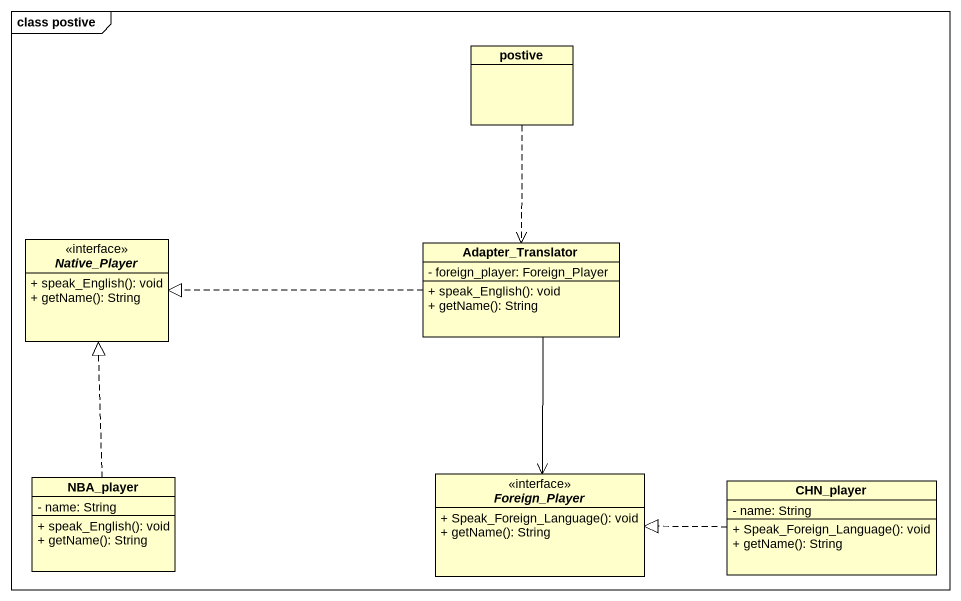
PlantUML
@startuml
mainframe class postive
hide circle
hide empty members
skinparam classAttributeIconSize 0
class postive
interface Native_Player {
  + speak_English(): void
  + getName(): String
}
class Adapter_Translator {
  - foreign_player: Foreign_Player
  + speak_English(): void
  + getName(): String
}
class NBA_player {
  - name: String
  + speak_English(): void
  + getName(): String
}
interface Foreign_Player {
  + Speak_Foreign_Language(): void
  + getName(): String
}
class CHN_player {
  - name: String
  + Speak_Foreign_Language(): void
  + getName(): String
}
postive ..> Adapter_Translator
Adapter_Translator .left.|> Native_Player
Adapter_Translator --> Foreign_Player
NBA_player .up.|> Native_Player
CHN_player .left.|> Foreign_Player
@enduml
